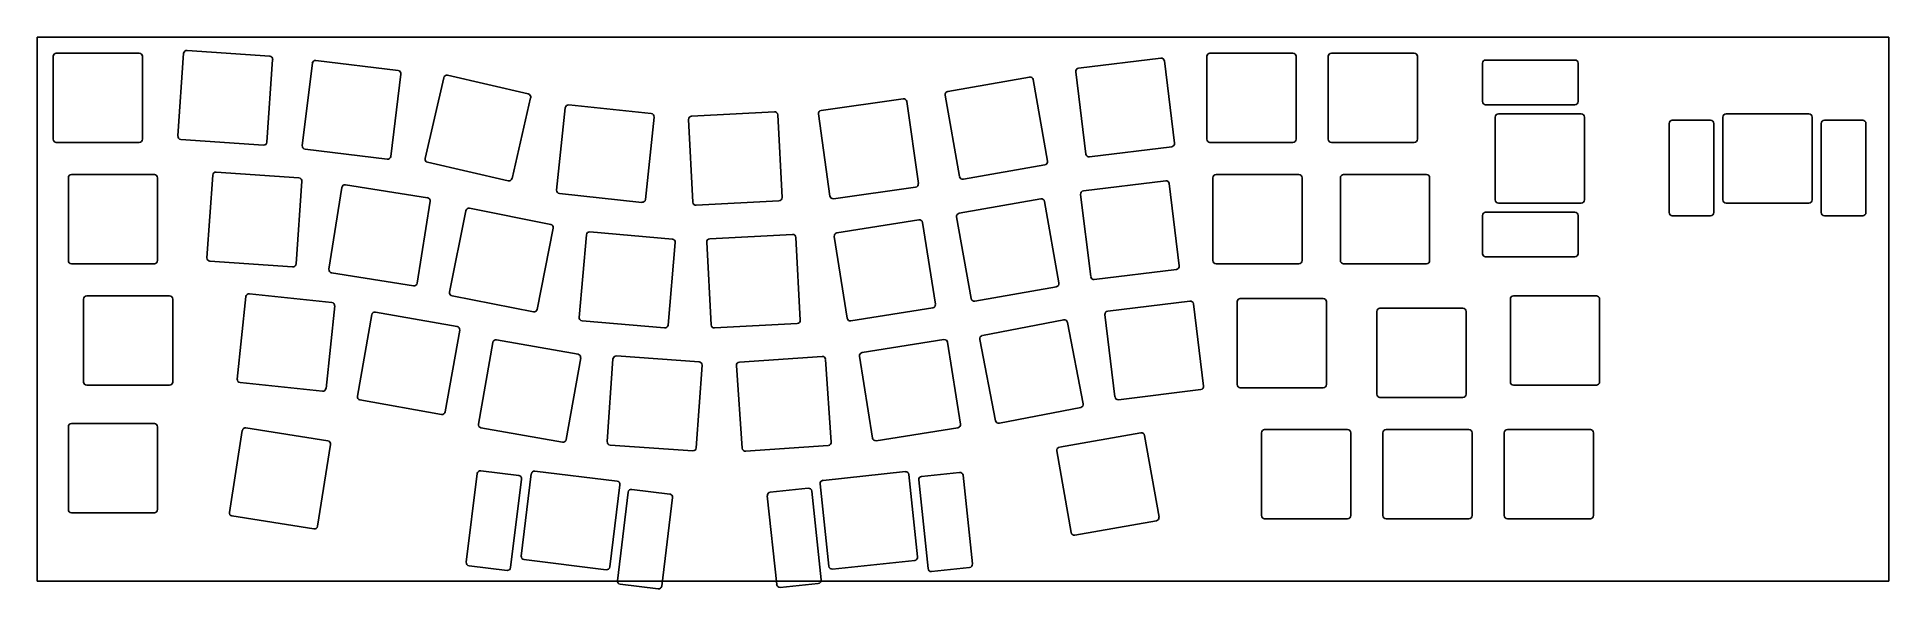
# Model space of a CAD drawing. Header units: millimetres. Extents: x 0 to 291, y -87 to 0.
import ezdxf

# ---------------------------------------------------------------- set-up
doc = ezdxf.new("R2010")
doc.units = ezdxf.units.MM

msp = doc.modelspace()

# ---------------------------------------------------------------- linework, layer by layer
for p, q in [((0, 0), (290.51, 0)), ((0, -85.35), (0, 0)), ((290.51, -85.35), (290.51, 0)), ((3.02, -2.52), (16.02, -2.52)), ((23, -2.55), (22.09, -15.52)), ((23.53, -2.09), (36.5, -3)), ((184, -2.52), (197, -2.52)), ((203.05, -2.52), (216.05, -2.52)), ((2.52, -3.02), (2.52, -16.02)), ((16.52, -3.02), (16.52, -16.02)), ((36.96, -3.53), (36.06, -16.5)), ((43.19, -4.11), (41.6, -17.02)), ((43.75, -3.68), (56.65, -5.26)), ((162.95, -5.45), (164.53, -18.35)), ((163.38, -4.89), (176.29, -3.31)), ((176.84, -3.74), (178.43, -16.65)), ((183.5, -3.02), (183.5, -16.02)), ((197.5, -3.02), (197.5, -16.02)), ((202.55, -3.02), (202.55, -16.02)), ((216.55, -3.02), (216.55, -16.02)), ((226.74, -4.11), (226.74, -10.11)), ((241.24, -3.61), (227.24, -3.61)), ((241.74, -4.11), (241.74, -10.11)), ((57.08, -5.82), (55.5, -18.72)), ((63.79, -6.38), (60.87, -19.05)), ((64.39, -6), (77.06, -8.93)), ((142.88, -8.52), (155.68, -6.27)), ((156.26, -6.67), (158.52, -19.47)), ((77.43, -9.53), (74.51, -22.2)), ((82.87, -11.09), (81.51, -24.02)), ((83.42, -10.65), (96.35, -12.01)), ((123, -11.5), (135.88, -9.7)), ((136.44, -10.12), (138.25, -22.99)), ((142.47, -9.1), (144.73, -21.9)), ((241.24, -10.61), (227.24, -10.61)), ((96.8, -12.56), (95.44, -25.48)), ((102.21, -12.93), (102.89, -25.91)), ((102.68, -12.4), (115.66, -11.72)), ((116.19, -12.19), (116.87, -25.17)), ((122.58, -12.07), (124.39, -24.94)), ((228.74, -12.55), (228.74, -25.55)), ((242.24, -12.05), (229.24, -12.05)), ((242.74, -12.55), (242.74, -25.55)), ((256.02, -13.55), (256.02, -27.55)), ((256.52, -13.05), (262.52, -13.05)), ((263.02, -13.55), (263.02, -27.55)), ((264.46, -12.55), (264.46, -25.55)), ((264.96, -12.05), (277.96, -12.05)), ((278.46, -12.55), (278.46, -25.55)), ((279.9, -13.55), (279.9, -27.55)), ((280.4, -13.05), (286.4, -13.05)), ((286.9, -13.55), (286.9, -27.55)), ((3.02, -16.52), (16.02, -16.52)), ((22.56, -16.05), (35.52, -16.96)), ((165.09, -18.79), (177.99, -17.2)), ((184, -16.52), (197, -16.52)), ((203.05, -16.52), (216.05, -16.52)), ((42.04, -17.57), (54.94, -19.16)), ((61.24, -19.65), (73.91, -22.57)), ((145.31, -22.31), (158.11, -20.05)), ((4.91, -22.07), (4.91, -35.08)), ((5.41, -21.57), (18.41, -21.57)), ((18.91, -22.07), (18.91, -35.08)), ((27.57, -21.66), (26.66, -34.62)), ((28.1, -21.19), (41.07, -22.1)), ((41.53, -22.63), (40.63, -35.6)), ((48.4, -23.17), (61.24, -25.2)), ((164.15, -24.13), (177.05, -22.55)), ((177.61, -22.98), (179.19, -35.89)), ((184.45, -22.07), (184.45, -35.08)), ((184.95, -21.57), (197.95, -21.57)), ((198.45, -22.07), (198.45, -35.08)), ((204.46, -22.07), (204.46, -35.08)), ((204.96, -21.57), (217.96, -21.57)), ((218.46, -22.07), (218.46, -35.08)), ((47.83, -23.58), (45.8, -36.42)), ((61.66, -25.77), (59.62, -38.61)), ((81.96, -24.57), (94.89, -25.93)), ((103.41, -26.38), (116.39, -25.7)), ((124.95, -25.37), (137.82, -23.56)), ((144.66, -27.63), (157.47, -25.38)), ((158.05, -25.78), (160.3, -38.58)), ((163.71, -24.69), (165.29, -37.59)), ((242.24, -26.05), (229.24, -26.05)), ((264.96, -26.05), (277.96, -26.05)), ((67.25, -27.26), (64.71, -40.01)), ((67.84, -26.87), (80.59, -29.4)), ((125.48, -30.71), (138.32, -28.67)), ((144.26, -28.21), (146.52, -41.01)), ((226.74, -27.99), (226.74, -33.99)), ((241.24, -27.49), (227.24, -27.49)), ((241.74, -27.99), (241.74, -33.99)), ((256.52, -28.05), (262.52, -28.05)), ((280.4, -28.05), (286.4, -28.05)), ((80.98, -29.99), (78.45, -42.74)), ((86.18, -31.01), (85.04, -43.97)), ((86.72, -30.56), (99.67, -31.69)), ((105.54, -31.64), (118.52, -30.96)), ((119.05, -31.43), (119.73, -44.42)), ((125.06, -31.28), (127.1, -44.12)), ((138.89, -29.09), (140.92, -41.93)), ((100.12, -32.23), (98.99, -45.19)), ((105.06, -32.17), (105.74, -45.15)), ((241.24, -34.49), (227.24, -34.49)), ((5.41, -35.58), (18.41, -35.58)), ((27.13, -35.16), (40.09, -36.06)), ((46.21, -36.99), (59.05, -39.03)), ((165.85, -38.03), (178.75, -36.45)), ((184.95, -35.58), (197.95, -35.58)), ((204.96, -35.58), (217.96, -35.58)), ((7.79, -40.62), (20.79, -40.62)), ((33.31, -40.27), (46.24, -41.63)), ((65.11, -40.6), (77.86, -43.13)), ((147.1, -41.42), (159.9, -39.16)), ((231.62, -40.62), (244.62, -40.62)), ((7.29, -41.12), (7.29, -54.12)), ((21.29, -41.12), (21.29, -54.12)), ((32.77, -40.72), (31.41, -53.65)), ((46.69, -42.18), (45.33, -55.11)), ((52.51, -43.55), (50.26, -56.36)), ((53.09, -43.15), (65.89, -45.4)), ((127.67, -44.53), (140.51, -42.5)), ((167.52, -43.55), (169.1, -56.45)), ((167.96, -42.99), (180.86, -41.41)), ((181.42, -41.84), (183, -54.75)), ((188.26, -41.51), (188.26, -54.51)), ((188.76, -41.01), (201.76, -41.01)), ((202.26, -41.51), (202.26, -54.51)), ((210.17, -43.03), (210.17, -56.03)), ((210.67, -42.53), (223.67, -42.53)), ((224.17, -43.03), (224.17, -56.03)), ((231.12, -41.12), (231.12, -54.12)), ((245.12, -41.12), (245.12, -54.12)), ((66.3, -45.98), (64.04, -58.79)), ((85.5, -44.51), (98.45, -45.64)), ((106.27, -45.62), (119.25, -44.94)), ((148.29, -46.84), (161.05, -44.36)), ((161.63, -44.76), (164.11, -57.52)), ((71.49, -47.91), (69.23, -60.71)), ((72.07, -47.5), (84.87, -49.76)), ((129.43, -49.5), (142.27, -47.47)), ((142.84, -47.88), (144.87, -60.72)), ((147.89, -47.43), (150.37, -60.19)), ((85.28, -50.34), (83.02, -63.14)), ((90.35, -50.5), (89.44, -63.47)), ((90.88, -50.03), (103.85, -50.94)), ((104.32, -51.47), (103.41, -64.44)), ((109.72, -51.54), (110.63, -64.5)), ((110.19, -51), (123.15, -50.09)), ((123.69, -50.56), (124.59, -63.53)), ((129.01, -50.07), (131.05, -62.91)), ((7.79, -54.62), (20.79, -54.62)), ((31.85, -54.2), (44.78, -55.56)), ((188.76, -55.01), (201.76, -55.01)), ((231.62, -54.62), (244.62, -54.62)), ((50.66, -56.93), (63.46, -59.19)), ((169.66, -56.89), (182.56, -55.3)), ((210.67, -56.53), (223.67, -56.53)), ((5.41, -60.63), (18.41, -60.63)), ((150.96, -60.59), (163.72, -58.1)), ((4.91, -61.13), (4.91, -74.13)), ((18.91, -61.13), (18.91, -74.13)), ((32.2, -61.72), (30.17, -74.56)), ((32.77, -61.3), (45.61, -63.34)), ((46.03, -63.91), (44, -76.75)), ((69.64, -61.29), (82.44, -63.55)), ((131.62, -63.33), (144.46, -61.29)), ((160.37, -64.35), (173.17, -62.09)), ((173.75, -62.5), (176.01, -75.3)), ((192.07, -62.08), (192.07, -75.08)), ((192.57, -61.58), (205.57, -61.58)), ((206.07, -62.08), (206.07, -75.08)), ((211.12, -62.08), (211.12, -75.08)), ((211.62, -61.58), (224.62, -61.58)), ((225.12, -62.08), (225.12, -75.08)), ((230.17, -62.08), (230.17, -75.08)), ((230.67, -61.58), (243.67, -61.58)), ((244.17, -62.08), (244.17, -75.08)), ((89.91, -64), (102.88, -64.91)), ((111.16, -64.97), (124.13, -64.06)), ((159.96, -64.93), (162.22, -77.73)), ((69.05, -68.48), (67.34, -82.38)), ((69.6, -68.05), (75.56, -68.78)), ((75.99, -69.34), (74.29, -83.23)), ((77.54, -68.52), (75.96, -81.42)), ((78.1, -68.08), (91, -69.67)), ((123.3, -69.54), (136.23, -68.18)), ((136.77, -68.62), (138.13, -81.55)), ((138.31, -69.47), (139.77, -83.39)), ((138.75, -68.92), (144.72, -68.29)), ((145.27, -68.74), (146.73, -82.66)), ((91.44, -70.22), (89.85, -83.13)), ((92.74, -71.39), (91.04, -85.29)), ((93.3, -70.96), (99.26, -71.69)), ((99.69, -72.25), (97.99, -86.14)), ((114.56, -71.96), (116.03, -85.89)), ((115.01, -71.41), (120.98, -70.79)), ((121.53, -71.23), (122.99, -85.15)), ((122.85, -70.09), (124.21, -83.02)), ((5.41, -74.63), (18.41, -74.63)), ((30.58, -75.13), (43.42, -77.16)), ((162.8, -78.14), (175.6, -75.88)), ((192.57, -75.58), (205.57, -75.58)), ((211.62, -75.58), (224.62, -75.58)), ((230.67, -75.58), (243.67, -75.58)), ((67.78, -82.94), (73.73, -83.67)), ((76.39, -81.98), (89.3, -83.56)), ((124.76, -83.46), (137.69, -82.1)), ((140.32, -83.84), (146.29, -83.21)), ((0, -85.35), (290.51, -85.35)), ((91.47, -85.85), (97.43, -86.58)), ((116.58, -86.33), (122.54, -85.7))]:
    msp.add_line(p, q)
for centre, start, end in [((3.02, -3.02), 90, 180), ((16.02, -3.02), 0, 90), ((23.5, -2.59), 86, 176), ((184, -3.02), 90, 180), ((197, -3.02), 0, 90), ((203.05, -3.02), 90, 180), ((216.05, -3.02), 0, 90), ((36.47, -3.49), 356, 86), ((43.68, -4.17), 83, 173), ((56.59, -5.76), 353, 83), ((163.44, -5.39), 97, 187), ((176.35, -3.81), 7, 97), ((227.24, -4.11), 90, 180), ((241.24, -4.11), 0, 90), ((64.28, -6.49), 77, 167), ((142.97, -9.01), 100, 190), ((155.77, -6.76), 10, 100), ((76.95, -9.42), 347, 77), ((83.37, -11.14), 84, 174), ((123.07, -12), 98, 188), ((135.95, -10.19), 8, 98), ((227.24, -10.11), 180, 270), ((241.24, -10.11), 270, 0), ((96.3, -12.5), 354, 84), ((102.71, -12.9), 93, 183), ((115.69, -12.22), 3, 93), ((229.24, -12.55), 90, 180), ((242.24, -12.55), 0, 90), ((256.52, -13.55), 90, 180), ((262.52, -13.55), 0, 90), ((264.96, -12.55), 90, 180), ((277.96, -12.55), 0, 90), ((280.4, -13.55), 90, 180), ((286.4, -13.55), 0, 90), ((3.02, -16.02), 180, 270), ((16.02, -16.02), 270, 0), ((22.59, -15.56), 176, 266), ((35.56, -16.46), 266, 356), ((42.1, -17.08), 173, 263), ((177.93, -16.71), 277, 7), ((184, -16.02), 180, 270), ((197, -16.02), 270, 0), ((203.05, -16.02), 180, 270), ((216.05, -16.02), 270, 0), ((55, -18.66), 263, 353), ((61.36, -19.16), 167, 257), ((158.02, -19.56), 280, 10), ((165.03, -18.29), 187, 277), ((5.41, -22.07), 90, 180), ((18.41, -22.07), 0, 90), ((28.07, -21.69), 86, 176), ((41.04, -22.6), 356, 86), ((48.32, -23.66), 81, 171), ((74.02, -22.08), 257, 347), ((137.75, -23.06), 278, 8), ((145.22, -21.82), 190, 280), ((177.11, -23.05), 7, 97), ((184.95, -22.07), 90, 180), ((197.95, -22.07), 0, 90), ((204.96, -22.07), 90, 180), ((217.96, -22.07), 0, 90), ((61.16, -25.69), 351, 81), ((82.01, -24.07), 174, 264), ((94.94, -25.43), 264, 354), ((103.39, -25.88), 183, 273), ((116.37, -25.2), 273, 3), ((124.88, -24.87), 188, 278), ((157.55, -25.87), 10, 100), ((164.21, -24.63), 97, 187), ((229.24, -25.55), 180, 270), ((242.24, -25.55), 270, 0), ((264.96, -25.55), 180, 270), ((277.96, -25.55), 270, 0), ((67.74, -27.36), 78.75, 168.75), ((138.4, -29.17), 9, 99), ((144.75, -28.13), 100, 190), ((227.24, -27.99), 90, 180), ((241.24, -27.99), 0, 90), ((256.52, -27.55), 180, 270), ((262.52, -27.55), 270, 0), ((280.4, -27.55), 180, 270), ((286.4, -27.55), 270, 0), ((80.49, -29.89), 348.75, 78.75), ((86.67, -31.06), 85, 175), ((99.62, -32.19), 355, 85), ((105.56, -32.14), 93, 183), ((118.55, -31.46), 3, 93), ((125.56, -31.2), 99, 189), ((27.16, -34.66), 176, 266), ((227.24, -33.99), 180, 270), ((241.24, -33.99), 270, 0), ((5.41, -35.08), 180, 270), ((18.41, -35.08), 270, 0), ((40.13, -35.57), 266, 356), ((46.29, -36.5), 171, 261), ((165.79, -37.53), 187, 277), ((178.69, -35.95), 277, 7), ((184.95, -35.08), 180, 270), ((197.95, -35.08), 270, 0), ((204.96, -35.08), 180, 270), ((217.96, -35.08), 270, 0), ((7.79, -41.12), 90, 180), ((20.79, -41.12), 0, 90), ((33.26, -40.77), 84, 174), ((59.13, -38.53), 261, 351), ((65.21, -40.11), 168.75, 258.75), ((159.81, -38.67), 280, 10), ((231.62, -41.12), 90, 180), ((244.62, -41.12), 0, 90), ((46.19, -42.13), 354, 84), ((53.01, -43.64), 80, 170), ((77.96, -42.64), 258.75, 348.75), ((140.43, -42.01), 279, 9), ((147.01, -40.93), 190, 280), ((168.02, -43.49), 97, 187), ((180.92, -41.91), 7, 97), ((188.76, -41.51), 90, 180), ((201.76, -41.51), 0, 90), ((210.67, -43.03), 90, 180), ((223.67, -43.03), 0, 90), ((65.81, -45.9), 350, 80), ((85.54, -44.01), 175, 265), ((98.49, -45.14), 265, 355), ((106.24, -45.12), 183, 273), ((119.23, -44.44), 273, 3), ((127.59, -44.04), 189, 279), ((161.14, -44.85), 11, 101), ((71.98, -47.99), 80, 170), ((142.35, -47.96), 9, 99), ((148.38, -47.33), 101, 191), ((84.78, -50.25), 350, 80), ((90.85, -50.53), 86, 176), ((103.82, -51.44), 356, 86), ((110.22, -51.5), 94, 184), ((123.19, -50.59), 4, 94), ((129.51, -49.99), 99, 189), ((7.79, -54.12), 180, 270), ((20.79, -54.12), 270, 0), ((31.9, -53.7), 174, 264), ((44.83, -55.06), 264, 354), ((182.5, -54.81), 277, 7), ((188.76, -54.51), 180, 270), ((201.76, -54.51), 270, 0), ((231.62, -54.12), 180, 270), ((244.62, -54.12), 270, 0), ((50.75, -56.44), 170, 260), ((163.62, -57.61), 281, 11), ((169.6, -56.39), 187, 277), ((210.67, -56.03), 180, 270), ((223.67, -56.03), 270, 0), ((5.41, -61.13), 90, 180), ((18.41, -61.13), 0, 90), ((63.55, -58.7), 260, 350), ((69.72, -60.8), 170, 260), ((144.38, -60.8), 279, 9), ((150.86, -60.09), 191, 281), ((32.7, -61.8), 81, 171), ((45.54, -63.83), 351, 81), ((82.53, -63.05), 260, 350), ((89.94, -63.5), 176, 266), ((124.1, -63.56), 274, 4), ((131.54, -62.83), 189, 279), ((173.26, -62.59), 10, 100), ((192.57, -62.08), 90, 180), ((205.57, -62.08), 0, 90), ((211.62, -62.08), 90, 180), ((224.62, -62.08), 0, 90), ((230.67, -62.08), 90, 180), ((243.67, -62.08), 0, 90), ((102.91, -64.41), 266, 356), ((111.13, -64.47), 184, 274), ((160.45, -64.84), 100, 190), ((69.54, -68.54), 83, 173), ((75.5, -69.27), 353, 83), ((78.04, -68.58), 83, 173), ((90.94, -70.16), 353, 83), ((123.35, -70.03), 96, 186), ((136.28, -68.68), 6, 96), ((138.81, -69.41), 96, 186), ((144.77, -68.79), 6, 96), ((93.24, -71.45), 83, 173), ((99.2, -72.18), 353, 83), ((115.06, -71.91), 96, 186), ((121.03, -71.28), 6, 96), ((5.41, -74.13), 180, 270), ((18.41, -74.13), 270, 0), ((30.66, -74.64), 171, 261), ((175.51, -75.39), 280, 10), ((192.57, -75.08), 180, 270), ((205.57, -75.08), 270, 0), ((211.62, -75.08), 180, 270), ((224.62, -75.08), 270, 0), ((230.67, -75.08), 180, 270), ((243.67, -75.08), 270, 0), ((43.5, -76.67), 261, 351), ((162.71, -77.65), 190, 280), ((67.84, -82.44), 173, 263), ((73.79, -83.17), 263, 353), ((76.46, -81.48), 173, 263), ((89.36, -83.07), 263, 353), ((124.71, -82.96), 186, 276), ((137.64, -81.6), 276, 6), ((140.27, -83.34), 186, 276), ((146.24, -82.71), 276, 6), ((91.53, -85.35), 173, 263), ((97.49, -86.08), 263, 353), ((116.52, -85.83), 186, 276), ((122.49, -85.21), 276, 6)]:
    msp.add_arc(centre, 0.5, start, end)

doc.saveas('drawing.dxf')
